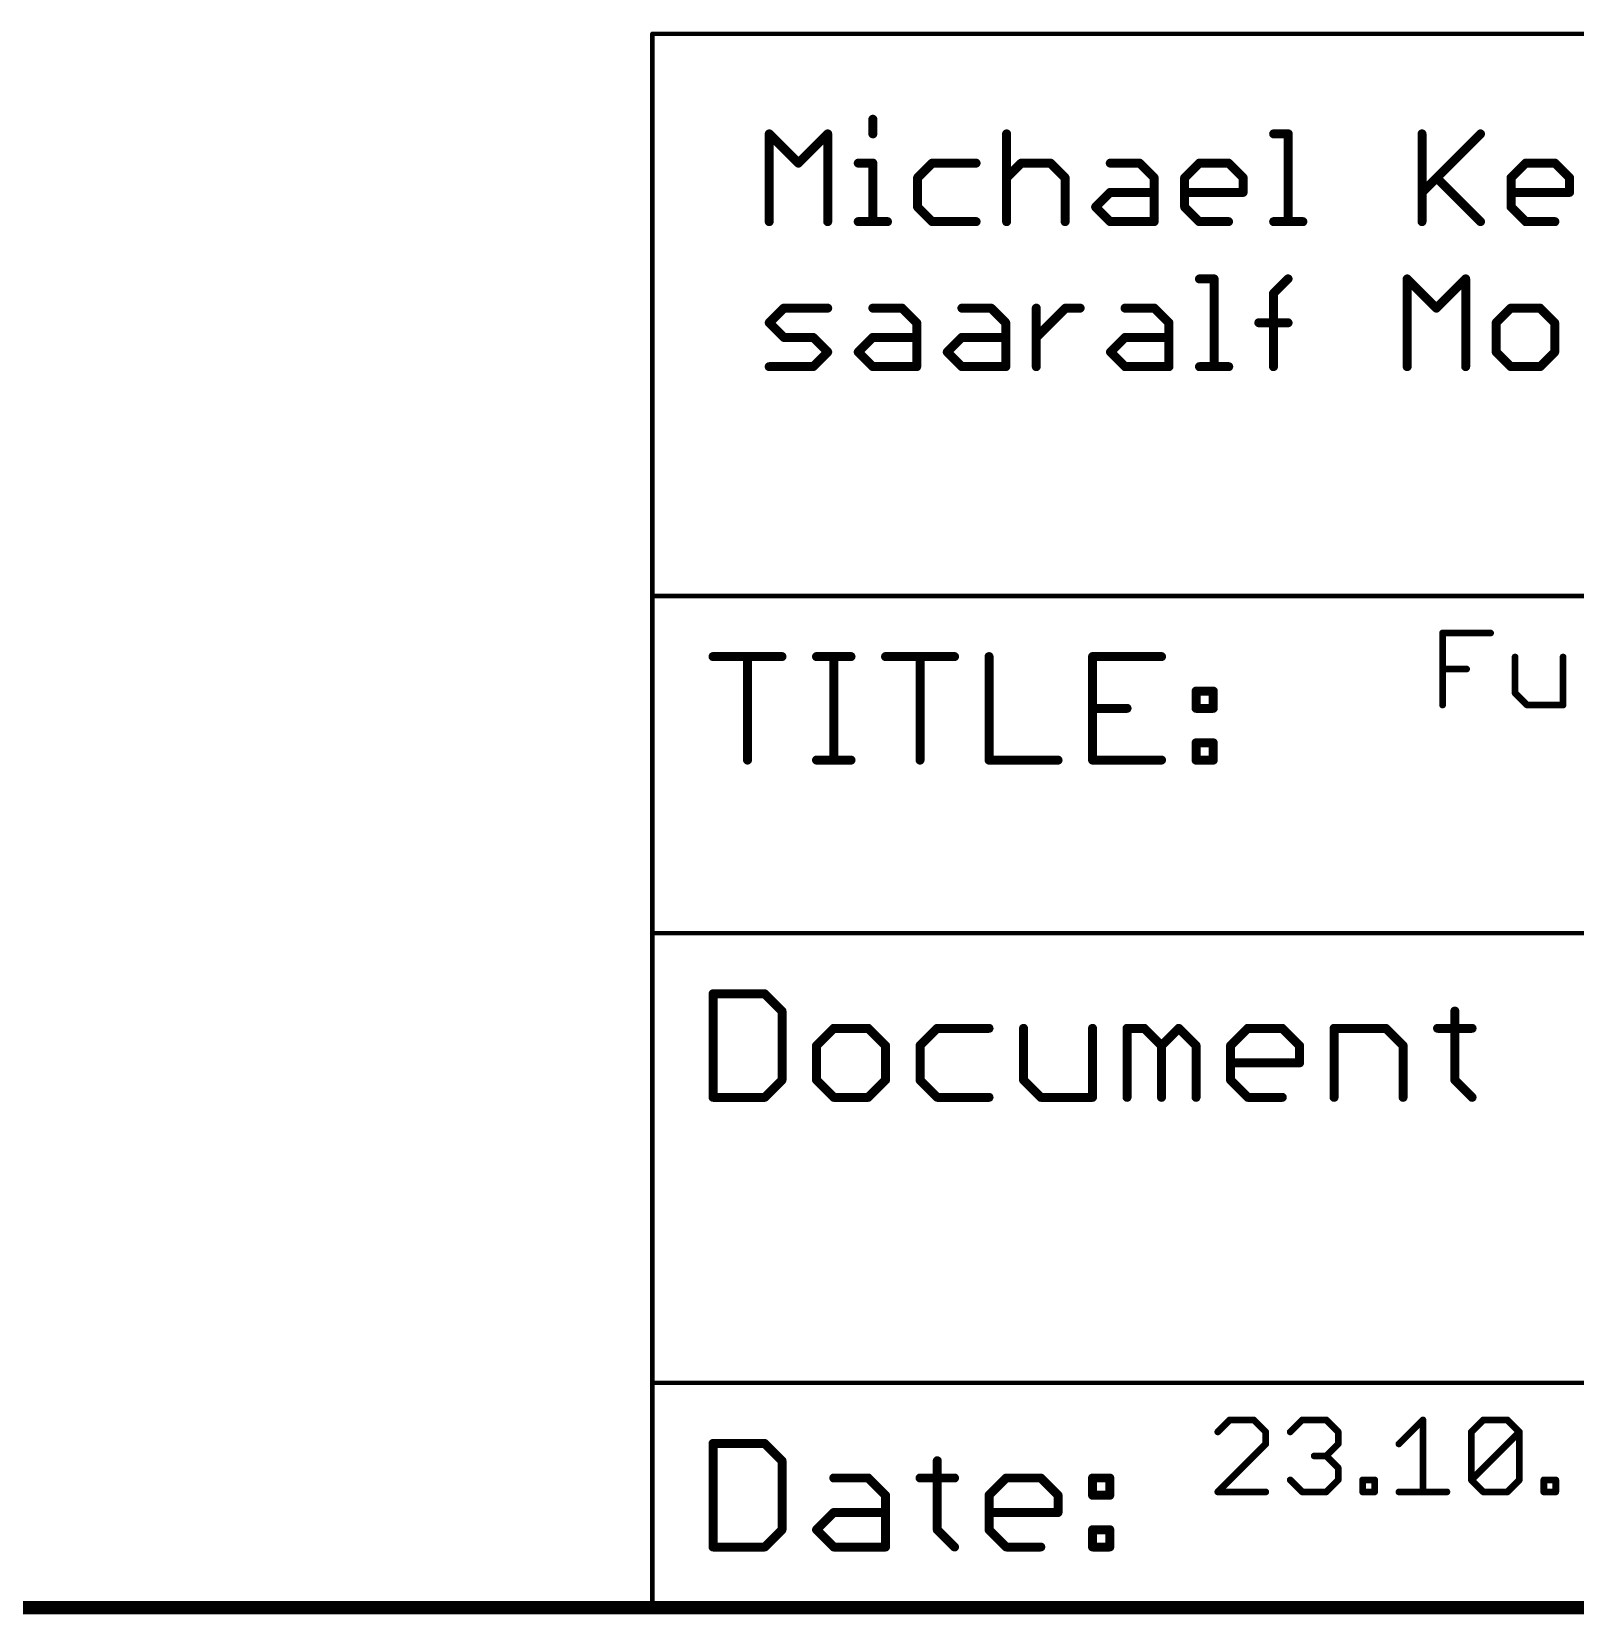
# Model space of a CAD drawing. Extents: x 0 to 264, y 0 to 182.
# Drawn here: x 148.54 to 183.42, y -0.15 to 35.61 of the extents above; entities that cross this region are included whole.
import ezdxf

# ---------------------------------------------------------------- set-up
doc = ezdxf.new("R2010")
doc.units = 0
doc.layers.add('101', color=1, linetype='CONTINUOUS')
doc.layers.add('94', color=12, linetype='CONTINUOUS')

msp = doc.modelspace()

# ---------------------------------------------------------------- linework, layer by layer
at = {"layer": '101', "const_width": 0.1524}
for points in [[(180.4162, 20.3962), (180.4162, 22.0232)], [(180.4162, 22.0232), (181.5009, 22.0232)], [(182.0534, 21.4809), (182.0534, 20.6674)], [(183.138, 20.3962), (183.138, 21.4809)], [(180.4162, 21.2097), (180.9585, 21.2097)], [(182.0534, 20.6674), (182.3245, 20.3962)], [(182.3245, 20.3962), (183.138, 20.3962)], [(175.6074, 4.2432), (175.3362, 3.972)], [(176.1497, 4.2432), (175.6074, 4.2432)], [(176.4209, 3.972), (176.1497, 4.2432)], [(176.9734, 3.972), (177.2445, 4.2432)], [(177.2445, 4.2432), (177.7869, 4.2432)], [(177.7869, 4.2432), (178.058, 3.972)], [(179.4291, 3.7009), (179.9714, 4.2432)], [(179.9714, 4.2432), (179.9714, 2.6162)], [(181.0662, 3.972), (181.3374, 4.2432)], [(181.3374, 4.2432), (181.8797, 4.2432)], [(181.8797, 4.2432), (182.1509, 3.972)], [(176.4209, 3.7009), (176.4209, 3.972)], [(178.058, 3.972), (178.058, 3.7009)], [(181.0662, 2.8874), (181.0662, 3.972)], [(181.0662, 2.8874), (182.1509, 3.972)], [(182.1509, 3.972), (182.1509, 2.8874)], [(175.3362, 2.6162), (176.4209, 3.7009)], [(178.058, 3.7009), (177.7869, 3.4297)], [(177.7869, 3.4297), (177.5157, 3.4297)], [(177.7869, 3.4297), (178.058, 3.1585)], [(178.058, 3.1585), (178.058, 2.8874)], [(177.2445, 2.6162), (176.9734, 2.8874)], [(178.058, 2.8874), (177.7869, 2.6162)], [(178.6105, 2.6162), (178.6105, 2.8874)], [(178.6105, 2.8874), (178.8817, 2.8874)], [(178.8817, 2.8874), (178.8817, 2.6162)], [(181.3374, 2.6162), (181.0662, 2.8874)], [(182.1509, 2.8874), (181.8797, 2.6162)], [(182.7034, 2.6162), (182.7034, 2.8874)], [(182.7034, 2.8874), (182.9746, 2.8874)], [(182.9746, 2.8874), (182.9746, 2.6162)], [(176.4209, 2.6162), (175.3362, 2.6162)], [(177.7869, 2.6162), (177.2445, 2.6162)], [(178.8817, 2.6162), (178.6105, 2.6162)], [(179.4291, 2.6162), (180.5138, 2.6162)], [(181.8797, 2.6162), (181.3374, 2.6162)], [(182.9746, 2.6162), (182.7034, 2.6162)]]:
    msp.add_lwpolyline(points, dxfattribs=at)
at = {"layer": '101', "const_width": 0.0762}
for points in [[(180.4543, 22.0232, 1), (180.3781, 22.0232)], [(180.4162, 22.0613, 1), (180.4162, 21.9851)], [(181.5009, 21.9851, 1), (181.5009, 22.0613)], [(182.0915, 21.4809, 1), (182.0153, 21.4809)], [(183.1761, 21.4809, 1), (183.0999, 21.4809)], [(180.4162, 21.2478, 1), (180.4162, 21.1716)], [(180.9585, 21.1716, 1), (180.9585, 21.2478)], [(182.0803, 20.6943, 1), (182.0264, 20.6404)], [(180.3781, 20.3962, 1), (180.4543, 20.3962)], [(182.0153, 20.6674, 1), (182.0915, 20.6674)], [(182.3245, 20.4343, 1), (182.3245, 20.3581)], [(182.2976, 20.3693, 1), (182.3515, 20.4231)], [(183.0999, 20.3962, 1), (183.1761, 20.3962)], [(183.138, 20.3581, 1), (183.138, 20.4343)], [(175.6074, 4.2813, 1), (175.6074, 4.2051)], [(175.6343, 4.2162, 1), (175.5804, 4.2701)], [(176.1766, 4.2701, 1), (176.1228, 4.2162)], [(176.1497, 4.2051, 1), (176.1497, 4.2813)], [(177.2445, 4.2813, 1), (177.2445, 4.2051)], [(177.2715, 4.2162, 1), (177.2176, 4.2701)], [(177.8138, 4.2701, 1), (177.7599, 4.2162)], [(177.7869, 4.2051, 1), (177.7869, 4.2813)], [(180.0095, 4.2432, 1), (179.9333, 4.2432)], [(179.9984, 4.2162, 1), (179.9445, 4.2701)], [(181.3374, 4.2813, 1), (181.3374, 4.2051)], [(181.3644, 4.2162, 1), (181.3105, 4.2701)], [(181.9067, 4.2701, 1), (181.8528, 4.2162)], [(181.8797, 4.2051, 1), (181.8797, 4.2813)], [(175.3093, 3.999, 1), (175.3631, 3.9451)], [(176.459, 3.972, 1), (176.3828, 3.972)], [(176.3939, 3.9451, 1), (176.4478, 3.999)], [(176.9464, 3.999, 1), (177.0003, 3.9451)], [(178.0961, 3.972, 1), (178.0199, 3.972)], [(178.0311, 3.9451, 1), (178.085, 3.999)], [(181.1043, 3.972, 1), (181.0281, 3.972)], [(181.0393, 3.999, 1), (181.0932, 3.9451)], [(182.189, 3.972, 1), (182.1128, 3.972)], [(182.1778, 3.9451, 1), (182.124, 3.999)], [(182.124, 3.9451, 1), (182.1778, 3.999)], [(176.3828, 3.7009, 1), (176.459, 3.7009)], [(176.4478, 3.6739, 1), (176.3939, 3.7278)], [(178.0199, 3.7009, 1), (178.0961, 3.7009)], [(178.085, 3.6739, 1), (178.0311, 3.7278)], [(179.4021, 3.7278, 1), (179.456, 3.6739)], [(177.5157, 3.4678, 1), (177.5157, 3.3916)], [(177.8138, 3.4566, 1), (177.7599, 3.4028)], [(177.7599, 3.4566, 1), (177.8138, 3.4028)], [(177.7869, 3.3916, 1), (177.7869, 3.4678)], [(178.0961, 3.1585, 1), (178.0199, 3.1585)], [(178.0311, 3.1316, 1), (178.085, 3.1855)], [(177.0003, 2.9143, 1), (176.9464, 2.8604)], [(178.0199, 2.8874, 1), (178.0961, 2.8874)], [(178.085, 2.8604, 1), (178.0311, 2.9143)], [(178.6486, 2.8874, 1), (178.5724, 2.8874)], [(178.6105, 2.9255, 1), (178.6105, 2.8493)], [(178.9198, 2.8874, 1), (178.8436, 2.8874)], [(178.8817, 2.8493, 1), (178.8817, 2.9255)], [(181.0932, 2.9143, 1), (181.0393, 2.8604)], [(181.0393, 2.9143, 1), (181.0932, 2.8604)], [(181.0281, 2.8874, 1), (181.1043, 2.8874)], [(182.1128, 2.8874, 1), (182.189, 2.8874)], [(182.1778, 2.8604, 1), (182.124, 2.9143)], [(182.7415, 2.8874, 1), (182.6653, 2.8874)], [(182.7034, 2.9255, 1), (182.7034, 2.8493)], [(183.0127, 2.8874, 1), (182.9365, 2.8874)], [(182.9746, 2.8493, 1), (182.9746, 2.9255)], [(175.3362, 2.6543, 1), (175.3362, 2.5781)], [(175.3093, 2.6431, 1), (175.3631, 2.5893)], [(176.4209, 2.5781, 1), (176.4209, 2.6543)], [(177.2445, 2.6543, 1), (177.2445, 2.5781)], [(177.2176, 2.5893, 1), (177.2715, 2.6431)], [(177.7599, 2.6431, 1), (177.8138, 2.5893)], [(177.7869, 2.5781, 1), (177.7869, 2.6543)], [(178.6105, 2.6543, 1), (178.6105, 2.5781)], [(178.5724, 2.6162, 1), (178.6486, 2.6162)], [(178.8436, 2.6162, 1), (178.9198, 2.6162)], [(178.8817, 2.5781, 1), (178.8817, 2.6543)], [(179.4291, 2.6543, 1), (179.4291, 2.5781)], [(179.9333, 2.6162, 1), (180.0095, 2.6162)], [(180.5138, 2.5781, 1), (180.5138, 2.6543)], [(181.3374, 2.6543, 1), (181.3374, 2.5781)], [(181.3105, 2.5893, 1), (181.3644, 2.6431)], [(181.8528, 2.6431, 1), (181.9067, 2.5893)], [(181.8797, 2.5781, 1), (181.8797, 2.6543)], [(182.7034, 2.6543, 1), (182.7034, 2.5781)], [(182.6653, 2.6162, 1), (182.7415, 2.6162)], [(182.9365, 2.6162, 1), (183.0127, 2.6162)], [(182.9746, 2.5781, 1), (182.9746, 2.6543)]]:
    msp.add_lwpolyline(points, format="xyb", dxfattribs=at)
at = {"layer": '94'}
for points, const_width in [([(264.16, 35.56), (162.56, 35.56)], 0.1016), ([(162.56, 22.86), (162.56, 35.56)], 0.1016), ([(167.5434, 33.6316), (167.5434, 33.3011)], 0.2032), ([(165.2016, 31.3182), (165.2016, 33.3011)], 0.2032), ([(165.2016, 33.3011), (165.8626, 32.6401)], 0.2032), ([(165.8626, 32.6401), (166.5235, 33.3011)], 0.2032), ([(166.5235, 33.3011), (166.5235, 31.3182)], 0.2032), ([(170.5652, 33.3011), (170.5652, 31.3182)], 0.2032), ([(176.5993, 33.3011), (176.9298, 33.3011)], 0.2032), ([(176.9298, 33.3011), (176.9298, 31.3182)], 0.2032), ([(179.9516, 33.3011), (179.9516, 31.3182)], 0.2032), ([(179.9516, 31.9792), (181.2735, 33.3011)], 0.2032), ([(167.213, 32.6401), (167.5434, 32.6401)], 0.2032), ([(167.5434, 32.6401), (167.5434, 31.3182)], 0.2032), ([(168.8844, 32.6401), (168.5539, 32.3096)], 0.2032), ([(169.8758, 32.6401), (168.8844, 32.6401)], 0.2032), ([(170.5652, 32.3096), (170.8957, 32.6401)], 0.2032), ([(170.8957, 32.6401), (171.5567, 32.6401)], 0.2032), ([(171.5567, 32.6401), (171.8872, 32.3096)], 0.2032), ([(172.9071, 32.6401), (173.5681, 32.6401)], 0.2032), ([(173.5681, 32.6401), (173.8985, 32.3096)], 0.2032), ([(174.588, 32.3096), (174.9185, 32.6401)], 0.2032), ([(174.9185, 32.6401), (175.5794, 32.6401)], 0.2032), ([(175.5794, 32.6401), (175.9099, 32.3096)], 0.2032), ([(181.963, 32.3096), (182.2935, 32.6401)], 0.2032), ([(182.2935, 32.6401), (182.9544, 32.6401)], 0.2032), ([(182.9544, 32.6401), (183.2849, 32.3096)], 0.2032), ([(168.5539, 32.3096), (168.5539, 31.6487)], 0.2032), ([(171.8872, 32.3096), (171.8872, 31.3182)], 0.2032), ([(173.8985, 32.3096), (173.8985, 31.3182)], 0.2032), ([(174.588, 31.6487), (174.588, 32.3096)], 0.2032), ([(175.9099, 32.3096), (175.9099, 31.9792)], 0.2032), ([(180.2821, 32.3096), (181.2735, 31.3182)], 0.2032), ([(181.963, 31.6487), (181.963, 32.3096)], 0.2032), ([(183.2849, 32.3096), (183.2849, 31.9792)], 0.2032), ([(172.5766, 31.6487), (172.9071, 31.9792)], 0.2032), ([(172.9071, 31.9792), (173.8985, 31.9792)], 0.2032), ([(175.9099, 31.9792), (174.588, 31.9792)], 0.2032), ([(183.2849, 31.9792), (181.963, 31.9792)], 0.2032), ([(168.5539, 31.6487), (168.8844, 31.3182)], 0.2032), ([(172.9071, 31.3182), (172.5766, 31.6487)], 0.2032), ([(174.9185, 31.3182), (174.588, 31.6487)], 0.2032), ([(182.2935, 31.3182), (181.963, 31.6487)], 0.2032), ([(167.213, 31.3182), (167.8739, 31.3182)], 0.2032), ([(168.8844, 31.3182), (169.8758, 31.3182)], 0.2032), ([(173.8985, 31.3182), (172.9071, 31.3182)], 0.2032), ([(175.5794, 31.3182), (174.9185, 31.3182)], 0.2032), ([(176.5993, 31.3182), (177.2603, 31.3182)], 0.2032), ([(182.9544, 31.3182), (182.2935, 31.3182)], 0.2032), ([(174.9232, 30.0245), (175.2537, 30.0245)], 0.2032), ([(175.2537, 30.0245), (175.2537, 28.0416)], 0.2032), ([(176.5946, 29.694), (176.9251, 30.0245)], 0.2032), ([(179.6164, 28.0416), (179.6164, 30.0245)], 0.2032), ([(179.6164, 30.0245), (180.2773, 29.3635)], 0.2032), ([(180.2773, 29.3635), (180.9383, 30.0245)], 0.2032), ([(180.9383, 30.0245), (180.9383, 28.0416)], 0.2032), ([(176.5946, 28.0416), (176.5946, 29.694)], 0.2032), ([(165.2016, 29.033), (165.5321, 29.3635)], 0.2032), ([(165.5321, 29.3635), (166.5235, 29.3635)], 0.2032), ([(167.5434, 29.3635), (168.2044, 29.3635)], 0.2032), ([(168.2044, 29.3635), (168.5349, 29.033)], 0.2032), ([(169.5548, 29.3635), (170.2158, 29.3635)], 0.2032), ([(170.2158, 29.3635), (170.5463, 29.033)], 0.2032), ([(171.2357, 28.0416), (171.2357, 29.3635)], 0.2032), ([(171.2357, 28.7026), (171.8967, 29.3635)], 0.2032), ([(171.8967, 29.3635), (172.2271, 29.3635)], 0.2032), ([(173.2423, 29.3635), (173.9033, 29.3635)], 0.2032), ([(173.9033, 29.3635), (174.2338, 29.033)], 0.2032), ([(181.9582, 29.3635), (181.6278, 29.033)], 0.2032), ([(182.6192, 29.3635), (181.9582, 29.3635)], 0.2032), ([(182.9497, 29.033), (182.6192, 29.3635)], 0.2032), ([(165.5321, 28.7026), (165.2016, 29.033)], 0.2032), ([(168.5349, 29.033), (168.5349, 28.0416)], 0.2032), ([(170.5463, 29.033), (170.5463, 28.0416)], 0.2032), ([(174.2338, 29.033), (174.2338, 28.0416)], 0.2032), ([(176.2641, 29.033), (176.9251, 29.033)], 0.2032), ([(181.6278, 29.033), (181.6278, 28.3721)], 0.2032), ([(182.9497, 28.3721), (182.9497, 29.033)], 0.2032), ([(166.193, 28.7026), (165.5321, 28.7026)], 0.2032), ([(166.5235, 28.3721), (166.193, 28.7026)], 0.2032), ([(167.213, 28.3721), (167.5434, 28.7026)], 0.2032), ([(167.5434, 28.7026), (168.5349, 28.7026)], 0.2032), ([(169.2243, 28.3721), (169.5548, 28.7026)], 0.2032), ([(169.5548, 28.7026), (170.5463, 28.7026)], 0.2032), ([(172.9118, 28.3721), (173.2423, 28.7026)], 0.2032), ([(173.2423, 28.7026), (174.2338, 28.7026)], 0.2032), ([(166.193, 28.0416), (166.5235, 28.3721)], 0.2032), ([(167.5434, 28.0416), (167.213, 28.3721)], 0.2032), ([(169.5548, 28.0416), (169.2243, 28.3721)], 0.2032), ([(173.2423, 28.0416), (172.9118, 28.3721)], 0.2032), ([(181.6278, 28.3721), (181.9582, 28.0416)], 0.2032), ([(182.6192, 28.0416), (182.9497, 28.3721)], 0.2032), ([(165.2016, 28.0416), (166.193, 28.0416)], 0.2032), ([(168.5349, 28.0416), (167.5434, 28.0416)], 0.2032), ([(170.5463, 28.0416), (169.5548, 28.0416)], 0.2032), ([(174.2338, 28.0416), (173.2423, 28.0416)], 0.2032), ([(174.9232, 28.0416), (175.5842, 28.0416)], 0.2032), ([(181.9582, 28.0416), (182.6192, 28.0416)], 0.2032), ([(162.56, 15.24), (162.56, 22.86)], 0.1016), ([(162.56, 22.86), (264.16, 22.86)], 0.1016), ([(163.9316, 21.4904), (165.4908, 21.4904)], 0.2032), ([(164.7112, 19.1516), (164.7112, 21.4904)], 0.2032), ([(166.2704, 21.4904), (167.05, 21.4904)], 0.2032), ([(166.6602, 19.1516), (166.6602, 21.4904)], 0.2032), ([(167.8296, 21.4904), (169.3888, 21.4904)], 0.2032), ([(168.6092, 19.1516), (168.6092, 21.4904)], 0.2032), ([(170.1684, 21.4904), (170.1684, 19.1516)], 0.2032), ([(174.0664, 21.4904), (172.5072, 21.4904)], 0.2032), ([(172.5072, 21.4904), (172.5072, 19.1516)], 0.2032), ([(174.846, 20.7108), (175.2358, 20.7108)], 0.2032), ([(174.846, 20.321), (174.846, 20.7108)], 0.2032), ([(175.2358, 20.7108), (175.2358, 20.321)], 0.2032), ([(172.5072, 20.321), (173.2868, 20.321)], 0.2032), ([(175.2358, 20.321), (174.846, 20.321)], 0.2032), ([(174.846, 19.5414), (175.2358, 19.5414)], 0.2032), ([(174.846, 19.1516), (174.846, 19.5414)], 0.2032), ([(175.2358, 19.5414), (175.2358, 19.1516)], 0.2032), ([(166.2704, 19.1516), (167.05, 19.1516)], 0.2032), ([(170.1684, 19.1516), (171.7276, 19.1516)], 0.2032), ([(172.5072, 19.1516), (174.0664, 19.1516)], 0.2032), ([(175.2358, 19.1516), (174.846, 19.1516)], 0.2032), ([(162.56, 5.08), (162.56, 15.24)], 0.1016), ([(250.19, 15.24), (162.56, 15.24)], 0.1016), ([(163.9316, 13.8704), (163.9316, 11.5316)], 0.2032), ([(165.101, 13.8704), (163.9316, 13.8704)], 0.2032), ([(165.4908, 13.4806), (165.101, 13.8704)], 0.2032), ([(165.4908, 11.9214), (165.4908, 13.4806)], 0.2032), ([(180.693, 13.4806), (180.693, 11.9214)], 0.2032), ([(166.6602, 13.0908), (166.2704, 12.701)], 0.2032), ([(167.4398, 13.0908), (166.6602, 13.0908)], 0.2032), ([(167.8296, 12.701), (167.4398, 13.0908)], 0.2032), ([(168.999, 13.0908), (168.6092, 12.701)], 0.2032), ([(170.1684, 13.0908), (168.999, 13.0908)], 0.2032), ([(170.948, 13.0908), (170.948, 11.9214)], 0.2032), ([(172.5072, 11.5316), (172.5072, 13.0908)], 0.2032), ([(173.2868, 11.5316), (173.2868, 13.0908)], 0.2032), ([(173.2868, 13.0908), (173.6766, 13.0908)], 0.2032), ([(173.6766, 13.0908), (174.0664, 12.701)], 0.2032), ([(174.0664, 12.701), (174.4562, 13.0908)], 0.2032), ([(174.4562, 13.0908), (174.846, 12.701)], 0.2032), ([(175.6256, 12.701), (176.0154, 13.0908)], 0.2032), ([(176.0154, 13.0908), (176.795, 13.0908)], 0.2032), ([(176.795, 13.0908), (177.1848, 12.701)], 0.2032), ([(177.9644, 11.5316), (177.9644, 13.0908)], 0.2032), ([(177.9644, 13.0908), (179.1338, 13.0908)], 0.2032), ([(179.1338, 13.0908), (179.5236, 12.701)], 0.2032), ([(180.3032, 13.0908), (181.0828, 13.0908)], 0.2032), ([(166.2704, 12.701), (166.2704, 11.9214)], 0.2032), ([(167.8296, 11.9214), (167.8296, 12.701)], 0.2032), ([(168.6092, 12.701), (168.6092, 11.9214)], 0.2032), ([(174.0664, 12.701), (174.0664, 11.5316)], 0.2032), ([(174.846, 12.701), (174.846, 11.5316)], 0.2032), ([(175.6256, 11.9214), (175.6256, 12.701)], 0.2032), ([(177.1848, 12.701), (177.1848, 12.3112)], 0.2032), ([(179.5236, 12.701), (179.5236, 11.5316)], 0.2032), ([(177.1848, 12.3112), (175.6256, 12.3112)], 0.2032), ([(165.101, 11.5316), (165.4908, 11.9214)], 0.2032), ([(166.2704, 11.9214), (166.6602, 11.5316)], 0.2032), ([(167.4398, 11.5316), (167.8296, 11.9214)], 0.2032), ([(168.6092, 11.9214), (168.999, 11.5316)], 0.2032), ([(170.948, 11.9214), (171.3378, 11.5316)], 0.2032), ([(176.0154, 11.5316), (175.6256, 11.9214)], 0.2032), ([(180.693, 11.9214), (181.0828, 11.5316)], 0.2032), ([(163.9316, 11.5316), (165.101, 11.5316)], 0.2032), ([(166.6602, 11.5316), (167.4398, 11.5316)], 0.2032), ([(168.999, 11.5316), (170.1684, 11.5316)], 0.2032), ([(171.3378, 11.5316), (172.5072, 11.5316)], 0.2032), ([(176.795, 11.5316), (176.0154, 11.5316)], 0.2032), ([(162.56, 0), (162.56, 5.08)], 0.1016), ([(162.56, 5.08), (233.68, 5.08)], 0.1016), ([(163.9316, 3.7104), (163.9316, 1.3716)], 0.2032), ([(165.101, 3.7104), (163.9316, 3.7104)], 0.2032), ([(165.4908, 3.3206), (165.101, 3.7104)], 0.2032), ([(165.4908, 1.7614), (165.4908, 3.3206)], 0.2032), ([(168.999, 3.3206), (168.999, 1.7614)], 0.2032), ([(166.6602, 2.9308), (167.4398, 2.9308)], 0.2032), ([(167.4398, 2.9308), (167.8296, 2.541)], 0.2032), ([(168.6092, 2.9308), (169.3888, 2.9308)], 0.2032), ([(170.1684, 2.541), (170.5582, 2.9308)], 0.2032), ([(170.5582, 2.9308), (171.3378, 2.9308)], 0.2032), ([(171.3378, 2.9308), (171.7276, 2.541)], 0.2032), ([(172.5072, 2.9308), (172.897, 2.9308)], 0.2032), ([(172.5072, 2.541), (172.5072, 2.9308)], 0.2032), ([(172.897, 2.9308), (172.897, 2.541)], 0.2032), ([(167.8296, 2.541), (167.8296, 1.3716)], 0.2032), ([(170.1684, 1.7614), (170.1684, 2.541)], 0.2032), ([(171.7276, 2.541), (171.7276, 2.1512)], 0.2032), ([(172.897, 2.541), (172.5072, 2.541)], 0.2032), ([(166.2704, 1.7614), (166.6602, 2.1512)], 0.2032), ([(166.6602, 2.1512), (167.8296, 2.1512)], 0.2032), ([(171.7276, 2.1512), (170.1684, 2.1512)], 0.2032), ([(165.101, 1.3716), (165.4908, 1.7614)], 0.2032), ([(166.6602, 1.3716), (166.2704, 1.7614)], 0.2032), ([(168.999, 1.7614), (169.3888, 1.3716)], 0.2032), ([(170.5582, 1.3716), (170.1684, 1.7614)], 0.2032), ([(172.5072, 1.7614), (172.897, 1.7614)], 0.2032), ([(172.5072, 1.3716), (172.5072, 1.7614)], 0.2032), ([(172.897, 1.7614), (172.897, 1.3716)], 0.2032), ([(163.9316, 1.3716), (165.101, 1.3716)], 0.2032), ([(167.8296, 1.3716), (166.6602, 1.3716)], 0.2032), ([(171.3378, 1.3716), (170.5582, 1.3716)], 0.2032), ([(172.897, 1.3716), (172.5072, 1.3716)], 0.2032), ([(0, 0), (264.16, 0)], 0.3), ([(162.56, 0), (233.68, 0)], 0.1016)]:
    msp.add_lwpolyline(points, dxfattribs=dict(at, const_width=const_width))
for points, const_width in [([(162.56, 35.5854, 1), (162.56, 35.5346)], 0.0508), ([(162.5854, 35.56, 1), (162.5346, 35.56)], 0.0508), ([(167.5942, 33.6316, 1), (167.4926, 33.6316)], 0.1016), ([(165.2524, 33.3011, 1), (165.1508, 33.3011)], 0.1016), ([(165.2375, 33.337, 1), (165.1657, 33.2652)], 0.1016), ([(166.5743, 33.3011, 1), (166.4727, 33.3011)], 0.1016), ([(166.5594, 33.2652, 1), (166.4876, 33.337)], 0.1016), ([(167.4926, 33.3011, 1), (167.5942, 33.3011)], 0.1016), ([(170.616, 33.3011, 1), (170.5144, 33.3011)], 0.1016), ([(176.5993, 33.3519, 1), (176.5993, 33.2503)], 0.1016), ([(176.9806, 33.3011, 1), (176.879, 33.3011)], 0.1016), ([(176.9298, 33.2503, 1), (176.9298, 33.3519)], 0.1016), ([(180.0024, 33.3011, 1), (179.9008, 33.3011)], 0.1016), ([(181.3095, 33.2652, 1), (181.2376, 33.337)], 0.1016), ([(165.8266, 32.676, 1), (165.8985, 32.6042)], 0.1016), ([(165.8266, 32.6042, 1), (165.8985, 32.676)], 0.1016), ([(167.213, 32.6909, 1), (167.213, 32.5893)], 0.1016), ([(167.5942, 32.6401, 1), (167.4926, 32.6401)], 0.1016), ([(167.5434, 32.5893, 1), (167.5434, 32.6909)], 0.1016), ([(168.8844, 32.6909, 1), (168.8844, 32.5893)], 0.1016), ([(168.9203, 32.6042, 1), (168.8484, 32.676)], 0.1016), ([(169.8758, 32.5893, 1), (169.8758, 32.6909)], 0.1016), ([(170.8957, 32.6909, 1), (170.8957, 32.5893)], 0.1016), ([(170.9316, 32.6042, 1), (170.8598, 32.676)], 0.1016), ([(171.5926, 32.676, 1), (171.5208, 32.6042)], 0.1016), ([(171.5567, 32.5893, 1), (171.5567, 32.6909)], 0.1016), ([(172.9071, 32.6909, 1), (172.9071, 32.5893)], 0.1016), ([(173.604, 32.676, 1), (173.5321, 32.6042)], 0.1016), ([(173.5681, 32.5893, 1), (173.5681, 32.6909)], 0.1016), ([(174.9185, 32.6909, 1), (174.9185, 32.5893)], 0.1016), ([(174.9544, 32.6042, 1), (174.8825, 32.676)], 0.1016), ([(175.6153, 32.676, 1), (175.5435, 32.6042)], 0.1016), ([(175.5794, 32.5893, 1), (175.5794, 32.6909)], 0.1016), ([(182.2935, 32.6909, 1), (182.2935, 32.5893)], 0.1016), ([(182.3294, 32.6042, 1), (182.2575, 32.676)], 0.1016), ([(182.9903, 32.676, 1), (182.9185, 32.6042)], 0.1016), ([(182.9544, 32.5893, 1), (182.9544, 32.6909)], 0.1016), ([(168.6047, 32.3096, 1), (168.5031, 32.3096)], 0.1016), ([(168.518, 32.3456, 1), (168.5898, 32.2737)], 0.1016), ([(170.5293, 32.3456, 1), (170.6012, 32.2737)], 0.1016), ([(171.938, 32.3096, 1), (171.8364, 32.3096)], 0.1016), ([(171.8512, 32.2737, 1), (171.9231, 32.3456)], 0.1016), ([(173.9493, 32.3096, 1), (173.8477, 32.3096)], 0.1016), ([(173.8626, 32.2737, 1), (173.9345, 32.3456)], 0.1016), ([(174.6388, 32.3096, 1), (174.5372, 32.3096)], 0.1016), ([(174.5521, 32.3456, 1), (174.6239, 32.2737)], 0.1016), ([(175.9607, 32.3096, 1), (175.8591, 32.3096)], 0.1016), ([(175.874, 32.2737, 1), (175.9458, 32.3456)], 0.1016), ([(180.318, 32.3456, 1), (180.2462, 32.2737)], 0.1016), ([(182.0138, 32.3096, 1), (181.9122, 32.3096)], 0.1016), ([(181.9271, 32.3456, 1), (181.9989, 32.2737)], 0.1016), ([(183.3357, 32.3096, 1), (183.2341, 32.3096)], 0.1016), ([(183.249, 32.2737, 1), (183.3208, 32.3456)], 0.1016), ([(172.9071, 32.03, 1), (172.9071, 31.9284)], 0.1016), ([(172.943, 31.9432, 1), (172.8712, 32.0151)], 0.1016), ([(173.8985, 31.9284, 1), (173.8985, 32.03)], 0.1016), ([(174.588, 32.03, 1), (174.588, 31.9284)], 0.1016), ([(175.8591, 31.9792, 1), (175.9607, 31.9792)], 0.1016), ([(175.9099, 31.9284, 1), (175.9099, 32.03)], 0.1016), ([(179.9157, 32.0151, 1), (179.9875, 31.9432)], 0.1016), ([(181.963, 32.03, 1), (181.963, 31.9284)], 0.1016), ([(183.2341, 31.9792, 1), (183.3357, 31.9792)], 0.1016), ([(183.2849, 31.9284, 1), (183.2849, 32.03)], 0.1016), ([(168.5898, 31.6846, 1), (168.518, 31.6128)], 0.1016), ([(168.5031, 31.6487, 1), (168.6047, 31.6487)], 0.1016), ([(172.6125, 31.6846, 1), (172.5407, 31.6128)], 0.1016), ([(172.5407, 31.6846, 1), (172.6125, 31.6128)], 0.1016), ([(174.6239, 31.6846, 1), (174.5521, 31.6128)], 0.1016), ([(174.5372, 31.6487, 1), (174.6388, 31.6487)], 0.1016), ([(181.9989, 31.6846, 1), (181.9271, 31.6128)], 0.1016), ([(181.9122, 31.6487, 1), (182.0138, 31.6487)], 0.1016), ([(165.1508, 31.3182, 1), (165.2524, 31.3182)], 0.1016), ([(166.4727, 31.3182, 1), (166.5743, 31.3182)], 0.1016), ([(167.213, 31.369, 1), (167.213, 31.2674)], 0.1016), ([(167.4926, 31.3182, 1), (167.5942, 31.3182)], 0.1016), ([(167.8739, 31.2674, 1), (167.8739, 31.369)], 0.1016), ([(168.8844, 31.369, 1), (168.8844, 31.2674)], 0.1016), ([(168.8484, 31.2823, 1), (168.9203, 31.3541)], 0.1016), ([(169.8758, 31.2674, 1), (169.8758, 31.369)], 0.1016), ([(170.5144, 31.3182, 1), (170.616, 31.3182)], 0.1016), ([(171.8364, 31.3182, 1), (171.938, 31.3182)], 0.1016), ([(172.9071, 31.369, 1), (172.9071, 31.2674)], 0.1016), ([(172.8712, 31.2823, 1), (172.943, 31.3541)], 0.1016), ([(173.8477, 31.3182, 1), (173.9493, 31.3182)], 0.1016), ([(173.8985, 31.2674, 1), (173.8985, 31.369)], 0.1016), ([(174.9185, 31.369, 1), (174.9185, 31.2674)], 0.1016), ([(174.8825, 31.2823, 1), (174.9544, 31.3541)], 0.1016), ([(175.5794, 31.2674, 1), (175.5794, 31.369)], 0.1016), ([(176.5993, 31.369, 1), (176.5993, 31.2674)], 0.1016), ([(176.879, 31.3182, 1), (176.9806, 31.3182)], 0.1016), ([(177.2603, 31.2674, 1), (177.2603, 31.369)], 0.1016), ([(179.9008, 31.3182, 1), (180.0024, 31.3182)], 0.1016), ([(181.2376, 31.2823, 1), (181.3095, 31.3541)], 0.1016), ([(182.2935, 31.369, 1), (182.2935, 31.2674)], 0.1016), ([(182.2575, 31.2823, 1), (182.3294, 31.3541)], 0.1016), ([(182.9544, 31.2674, 1), (182.9544, 31.369)], 0.1016), ([(174.9232, 30.0753, 1), (174.9232, 29.9737)], 0.1016), ([(175.3045, 30.0245, 1), (175.2029, 30.0245)], 0.1016), ([(175.2537, 29.9737, 1), (175.2537, 30.0753)], 0.1016), ([(176.961, 29.9886, 1), (176.8892, 30.0604)], 0.1016), ([(179.6672, 30.0245, 1), (179.5656, 30.0245)], 0.1016), ([(179.6523, 30.0604, 1), (179.5805, 29.9886)], 0.1016), ([(180.9891, 30.0245, 1), (180.8875, 30.0245)], 0.1016), ([(180.9742, 29.9886, 1), (180.9024, 30.0604)], 0.1016), ([(176.6454, 29.694, 1), (176.5438, 29.694)], 0.1016), ([(176.5587, 29.7299, 1), (176.6305, 29.6581)], 0.1016), ([(165.5321, 29.4143, 1), (165.5321, 29.3127)], 0.1016), ([(165.568, 29.3276, 1), (165.4962, 29.3994)], 0.1016), ([(166.5235, 29.3127, 1), (166.5235, 29.4143)], 0.1016), ([(167.5434, 29.4143, 1), (167.5434, 29.3127)], 0.1016), ([(168.2403, 29.3994, 1), (168.1685, 29.3276)], 0.1016), ([(168.2044, 29.3127, 1), (168.2044, 29.4143)], 0.1016), ([(169.5548, 29.4143, 1), (169.5548, 29.3127)], 0.1016), ([(170.2517, 29.3994, 1), (170.1799, 29.3276)], 0.1016), ([(170.2158, 29.3127, 1), (170.2158, 29.4143)], 0.1016), ([(171.2865, 29.3635, 1), (171.1849, 29.3635)], 0.1016), ([(171.8967, 29.4143, 1), (171.8967, 29.3127)], 0.1016), ([(171.9326, 29.3276, 1), (171.8607, 29.3994)], 0.1016), ([(172.2271, 29.3127, 1), (172.2271, 29.4143)], 0.1016), ([(173.2423, 29.4143, 1), (173.2423, 29.3127)], 0.1016), ([(173.9392, 29.3994, 1), (173.8674, 29.3276)], 0.1016), ([(173.9033, 29.3127, 1), (173.9033, 29.4143)], 0.1016), ([(180.2414, 29.3994, 1), (180.3133, 29.3276)], 0.1016), ([(180.2414, 29.3276, 1), (180.3133, 29.3994)], 0.1016), ([(181.9582, 29.4143, 1), (181.9582, 29.3127)], 0.1016), ([(181.9942, 29.3276, 1), (181.9223, 29.3994)], 0.1016), ([(182.6551, 29.3994, 1), (182.5833, 29.3276)], 0.1016), ([(182.6192, 29.3127, 1), (182.6192, 29.4143)], 0.1016), ([(165.2375, 29.069, 1), (165.1657, 28.9971)], 0.1016), ([(165.1657, 29.069, 1), (165.2375, 28.9971)], 0.1016), ([(168.5857, 29.033, 1), (168.4841, 29.033)], 0.1016), ([(168.499, 28.9971, 1), (168.5708, 29.069)], 0.1016), ([(170.5971, 29.033, 1), (170.4955, 29.033)], 0.1016), ([(170.5103, 28.9971, 1), (170.5822, 29.069)], 0.1016), ([(174.2846, 29.033, 1), (174.183, 29.033)], 0.1016), ([(174.1978, 28.9971, 1), (174.2697, 29.069)], 0.1016), ([(176.2641, 29.0838, 1), (176.2641, 28.9822)], 0.1016), ([(176.9251, 28.9822, 1), (176.9251, 29.0838)], 0.1016), ([(181.5918, 29.069, 1), (181.6637, 28.9971)], 0.1016), ([(181.6786, 29.033, 1), (181.577, 29.033)], 0.1016), ([(183.0005, 29.033, 1), (182.8989, 29.033)], 0.1016), ([(182.9138, 28.9971, 1), (182.9856, 29.069)], 0.1016), ([(165.5321, 28.7534, 1), (165.5321, 28.6518)], 0.1016), ([(165.4962, 28.6666, 1), (165.568, 28.7385)], 0.1016), ([(166.229, 28.7385, 1), (166.1571, 28.6666)], 0.1016), ([(166.193, 28.6518, 1), (166.193, 28.7534)], 0.1016), ([(167.5434, 28.7534, 1), (167.5434, 28.6518)], 0.1016), ([(167.5794, 28.6666, 1), (167.5075, 28.7385)], 0.1016), ([(168.5349, 28.6518, 1), (168.5349, 28.7534)], 0.1016), ([(169.5548, 28.7534, 1), (169.5548, 28.6518)], 0.1016), ([(169.5907, 28.6666, 1), (169.5189, 28.7385)], 0.1016), ([(170.5463, 28.6518, 1), (170.5463, 28.7534)], 0.1016), ([(171.1998, 28.7385, 1), (171.2716, 28.6666)], 0.1016), ([(173.2423, 28.7534, 1), (173.2423, 28.6518)], 0.1016), ([(173.2782, 28.6666, 1), (173.2064, 28.7385)], 0.1016), ([(174.2338, 28.6518, 1), (174.2338, 28.7534)], 0.1016), ([(166.5594, 28.3362, 1), (166.4876, 28.408)], 0.1016), ([(166.4876, 28.3362, 1), (166.5594, 28.408)], 0.1016), ([(167.2489, 28.408, 1), (167.177, 28.3362)], 0.1016), ([(167.177, 28.408, 1), (167.2489, 28.3362)], 0.1016), ([(169.2603, 28.408, 1), (169.1884, 28.3362)], 0.1016), ([(169.1884, 28.408, 1), (169.2603, 28.3362)], 0.1016), ([(172.9478, 28.408, 1), (172.8759, 28.3362)], 0.1016), ([(172.8759, 28.408, 1), (172.9478, 28.3362)], 0.1016), ([(181.6637, 28.408, 1), (181.5918, 28.3362)], 0.1016), ([(181.577, 28.3721, 1), (181.6786, 28.3721)], 0.1016), ([(182.8989, 28.3721, 1), (183.0005, 28.3721)], 0.1016), ([(182.9856, 28.3362, 1), (182.9138, 28.408)], 0.1016), ([(165.2016, 28.0924, 1), (165.2016, 27.9908)], 0.1016), ([(166.1571, 28.0775, 1), (166.229, 28.0057)], 0.1016), ([(166.193, 27.9908, 1), (166.193, 28.0924)], 0.1016), ([(167.5434, 28.0924, 1), (167.5434, 27.9908)], 0.1016), ([(167.5075, 28.0057, 1), (167.5794, 28.0775)], 0.1016), ([(168.4841, 28.0416, 1), (168.5857, 28.0416)], 0.1016), ([(168.5349, 27.9908, 1), (168.5349, 28.0924)], 0.1016), ([(169.5548, 28.0924, 1), (169.5548, 27.9908)], 0.1016), ([(169.5189, 28.0057, 1), (169.5907, 28.0775)], 0.1016), ([(170.4955, 28.0416, 1), (170.5971, 28.0416)], 0.1016), ([(170.5463, 27.9908, 1), (170.5463, 28.0924)], 0.1016), ([(171.1849, 28.0416, 1), (171.2865, 28.0416)], 0.1016), ([(173.2423, 28.0924, 1), (173.2423, 27.9908)], 0.1016), ([(173.2064, 28.0057, 1), (173.2782, 28.0775)], 0.1016), ([(174.183, 28.0416, 1), (174.2846, 28.0416)], 0.1016), ([(174.2338, 27.9908, 1), (174.2338, 28.0924)], 0.1016), ([(174.9232, 28.0924, 1), (174.9232, 27.9908)], 0.1016), ([(175.2029, 28.0416, 1), (175.3045, 28.0416)], 0.1016), ([(175.5842, 27.9908, 1), (175.5842, 28.0924)], 0.1016), ([(176.5438, 28.0416, 1), (176.6454, 28.0416)], 0.1016), ([(179.5656, 28.0416, 1), (179.6672, 28.0416)], 0.1016), ([(180.8875, 28.0416, 1), (180.9891, 28.0416)], 0.1016), ([(181.9582, 28.0924, 1), (181.9582, 27.9908)], 0.1016), ([(181.9223, 28.0057, 1), (181.9942, 28.0775)], 0.1016), ([(182.5833, 28.0775, 1), (182.6551, 28.0057)], 0.1016), ([(182.6192, 27.9908, 1), (182.6192, 28.0924)], 0.1016), ([(162.5854, 22.86, 1), (162.5346, 22.86)], 0.0508), ([(162.56, 22.8854, 1), (162.56, 22.8346)], 0.0508), ([(162.5346, 22.86, 1), (162.5854, 22.86)], 0.0508), ([(163.9316, 21.5412, 1), (163.9316, 21.4396)], 0.1016), ([(164.762, 21.4904, 1), (164.6604, 21.4904)], 0.1016), ([(165.4908, 21.4396, 1), (165.4908, 21.5412)], 0.1016), ([(166.2704, 21.5412, 1), (166.2704, 21.4396)], 0.1016), ([(166.711, 21.4904, 1), (166.6094, 21.4904)], 0.1016), ([(167.05, 21.4396, 1), (167.05, 21.5412)], 0.1016), ([(167.8296, 21.5412, 1), (167.8296, 21.4396)], 0.1016), ([(168.66, 21.4904, 1), (168.5584, 21.4904)], 0.1016), ([(169.3888, 21.4396, 1), (169.3888, 21.5412)], 0.1016), ([(170.2192, 21.4904, 1), (170.1176, 21.4904)], 0.1016), ([(172.5072, 21.5412, 1), (172.5072, 21.4396)], 0.1016), ([(172.558, 21.4904, 1), (172.4564, 21.4904)], 0.1016), ([(174.0664, 21.4396, 1), (174.0664, 21.5412)], 0.1016), ([(174.846, 20.7616, 1), (174.846, 20.66)], 0.1016), ([(174.8968, 20.7108, 1), (174.7952, 20.7108)], 0.1016), ([(175.2866, 20.7108, 1), (175.185, 20.7108)], 0.1016), ([(175.2358, 20.66, 1), (175.2358, 20.7616)], 0.1016), ([(172.5072, 20.3718, 1), (172.5072, 20.2702)], 0.1016), ([(173.2868, 20.2702, 1), (173.2868, 20.3718)], 0.1016), ([(174.846, 20.3718, 1), (174.846, 20.2702)], 0.1016), ([(175.2358, 20.2702, 1), (175.2358, 20.3718)], 0.1016), ([(174.7952, 20.321, 1), (174.8968, 20.321)], 0.1016), ([(175.185, 20.321, 1), (175.2866, 20.321)], 0.1016), ([(174.846, 19.5922, 1), (174.846, 19.4906)], 0.1016), ([(174.8968, 19.5414, 1), (174.7952, 19.5414)], 0.1016), ([(175.2866, 19.5414, 1), (175.185, 19.5414)], 0.1016), ([(175.2358, 19.4906, 1), (175.2358, 19.5922)], 0.1016), ([(164.6604, 19.1516, 1), (164.762, 19.1516)], 0.1016), ([(166.2704, 19.2024, 1), (166.2704, 19.1008)], 0.1016), ([(166.6094, 19.1516, 1), (166.711, 19.1516)], 0.1016), ([(167.05, 19.1008, 1), (167.05, 19.2024)], 0.1016), ([(168.5584, 19.1516, 1), (168.66, 19.1516)], 0.1016), ([(170.1684, 19.2024, 1), (170.1684, 19.1008)], 0.1016), ([(170.1176, 19.1516, 1), (170.2192, 19.1516)], 0.1016), ([(171.7276, 19.1008, 1), (171.7276, 19.2024)], 0.1016), ([(172.5072, 19.2024, 1), (172.5072, 19.1008)], 0.1016), ([(172.4564, 19.1516, 1), (172.558, 19.1516)], 0.1016), ([(174.0664, 19.1008, 1), (174.0664, 19.2024)], 0.1016), ([(174.846, 19.2024, 1), (174.846, 19.1008)], 0.1016), ([(174.7952, 19.1516, 1), (174.8968, 19.1516)], 0.1016), ([(175.185, 19.1516, 1), (175.2866, 19.1516)], 0.1016), ([(175.2358, 19.1008, 1), (175.2358, 19.2024)], 0.1016), ([(162.5854, 15.24, 1), (162.5346, 15.24)], 0.0508), ([(162.56, 15.2654, 1), (162.56, 15.2146)], 0.0508), ([(162.5346, 15.24, 1), (162.5854, 15.24)], 0.0508), ([(163.9824, 13.8704, 1), (163.8808, 13.8704)], 0.1016), ([(163.9316, 13.9212, 1), (163.9316, 13.8196)], 0.1016), ([(165.1369, 13.9063, 1), (165.0651, 13.8345)], 0.1016), ([(165.101, 13.8196, 1), (165.101, 13.9212)], 0.1016), ([(165.5416, 13.4806, 1), (165.44, 13.4806)], 0.1016), ([(165.4549, 13.4447, 1), (165.5267, 13.5165)], 0.1016), ([(180.7438, 13.4806, 1), (180.6422, 13.4806)], 0.1016), ([(166.6602, 13.1416, 1), (166.6602, 13.04)], 0.1016), ([(166.6961, 13.0549, 1), (166.6243, 13.1267)], 0.1016), ([(167.4757, 13.1267, 1), (167.4039, 13.0549)], 0.1016), ([(167.4398, 13.04, 1), (167.4398, 13.1416)], 0.1016), ([(168.999, 13.1416, 1), (168.999, 13.04)], 0.1016), ([(169.0349, 13.0549, 1), (168.9631, 13.1267)], 0.1016), ([(170.1684, 13.04, 1), (170.1684, 13.1416)], 0.1016), ([(170.9988, 13.0908, 1), (170.8972, 13.0908)], 0.1016), ([(172.558, 13.0908, 1), (172.4564, 13.0908)], 0.1016), ([(173.3376, 13.0908, 1), (173.236, 13.0908)], 0.1016), ([(173.2868, 13.1416, 1), (173.2868, 13.04)], 0.1016), ([(173.7125, 13.1267, 1), (173.6407, 13.0549)], 0.1016), ([(173.6766, 13.04, 1), (173.6766, 13.1416)], 0.1016), ([(174.4921, 13.1267, 1), (174.4203, 13.0549)], 0.1016), ([(174.4921, 13.0549, 1), (174.4203, 13.1267)], 0.1016), ([(176.0154, 13.1416, 1), (176.0154, 13.04)], 0.1016), ([(176.0513, 13.0549, 1), (175.9795, 13.1267)], 0.1016), ([(176.8309, 13.1267, 1), (176.7591, 13.0549)], 0.1016), ([(176.795, 13.04, 1), (176.795, 13.1416)], 0.1016), ([(178.0152, 13.0908, 1), (177.9136, 13.0908)], 0.1016), ([(177.9644, 13.1416, 1), (177.9644, 13.04)], 0.1016), ([(179.1697, 13.1267, 1), (179.0979, 13.0549)], 0.1016), ([(179.1338, 13.04, 1), (179.1338, 13.1416)], 0.1016), ([(180.3032, 13.1416, 1), (180.3032, 13.04)], 0.1016), ([(181.0828, 13.04, 1), (181.0828, 13.1416)], 0.1016), ([(166.3212, 12.701, 1), (166.2196, 12.701)], 0.1016), ([(166.2345, 12.7369, 1), (166.3063, 12.6651)], 0.1016), ([(167.8804, 12.701, 1), (167.7788, 12.701)], 0.1016), ([(167.7937, 12.6651, 1), (167.8655, 12.7369)], 0.1016), ([(168.66, 12.701, 1), (168.5584, 12.701)], 0.1016), ([(168.5733, 12.7369, 1), (168.6451, 12.6651)], 0.1016), ([(174.1172, 12.701, 1), (174.0156, 12.701)], 0.1016), ([(174.0305, 12.7369, 1), (174.1023, 12.6651)], 0.1016), ([(174.0305, 12.6651, 1), (174.1023, 12.7369)], 0.1016), ([(174.8968, 12.701, 1), (174.7952, 12.701)], 0.1016), ([(174.8101, 12.6651, 1), (174.8819, 12.7369)], 0.1016), ([(175.6764, 12.701, 1), (175.5748, 12.701)], 0.1016), ([(175.5897, 12.7369, 1), (175.6615, 12.6651)], 0.1016), ([(177.2356, 12.701, 1), (177.134, 12.701)], 0.1016), ([(177.1489, 12.6651, 1), (177.2207, 12.7369)], 0.1016), ([(179.5744, 12.701, 1), (179.4728, 12.701)], 0.1016), ([(179.4877, 12.6651, 1), (179.5595, 12.7369)], 0.1016), ([(175.6256, 12.362, 1), (175.6256, 12.2604)], 0.1016), ([(177.134, 12.3112, 1), (177.2356, 12.3112)], 0.1016), ([(177.1848, 12.2604, 1), (177.1848, 12.362)], 0.1016), ([(165.44, 11.9214, 1), (165.5416, 11.9214)], 0.1016), ([(165.5267, 11.8855, 1), (165.4549, 11.9573)], 0.1016), ([(166.3063, 11.9573, 1), (166.2345, 11.8855)], 0.1016), ([(166.2196, 11.9214, 1), (166.3212, 11.9214)], 0.1016), ([(167.7788, 11.9214, 1), (167.8804, 11.9214)], 0.1016), ([(167.8655, 11.8855, 1), (167.7937, 11.9573)], 0.1016), ([(168.6451, 11.9573, 1), (168.5733, 11.8855)], 0.1016), ([(168.5584, 11.9214, 1), (168.66, 11.9214)], 0.1016), ([(170.9839, 11.9573, 1), (170.9121, 11.8855)], 0.1016), ([(170.8972, 11.9214, 1), (170.9988, 11.9214)], 0.1016), ([(175.6615, 11.9573, 1), (175.5897, 11.8855)], 0.1016), ([(175.5748, 11.9214, 1), (175.6764, 11.9214)], 0.1016), ([(180.7289, 11.9573, 1), (180.6571, 11.8855)], 0.1016), ([(180.6422, 11.9214, 1), (180.7438, 11.9214)], 0.1016), ([(163.9316, 11.5824, 1), (163.9316, 11.4808)], 0.1016), ([(163.8808, 11.5316, 1), (163.9824, 11.5316)], 0.1016), ([(165.0651, 11.5675, 1), (165.1369, 11.4957)], 0.1016), ([(165.101, 11.4808, 1), (165.101, 11.5824)], 0.1016), ([(166.6602, 11.5824, 1), (166.6602, 11.4808)], 0.1016), ([(166.6243, 11.4957, 1), (166.6961, 11.5675)], 0.1016), ([(167.4039, 11.5675, 1), (167.4757, 11.4957)], 0.1016), ([(167.4398, 11.4808, 1), (167.4398, 11.5824)], 0.1016), ([(168.999, 11.5824, 1), (168.999, 11.4808)], 0.1016), ([(168.9631, 11.4957, 1), (169.0349, 11.5675)], 0.1016), ([(170.1684, 11.4808, 1), (170.1684, 11.5824)], 0.1016), ([(171.3378, 11.5824, 1), (171.3378, 11.4808)], 0.1016), ([(171.3019, 11.4957, 1), (171.3737, 11.5675)], 0.1016), ([(172.4564, 11.5316, 1), (172.558, 11.5316)], 0.1016), ([(172.5072, 11.4808, 1), (172.5072, 11.5824)], 0.1016), ([(173.236, 11.5316, 1), (173.3376, 11.5316)], 0.1016), ([(174.0156, 11.5316, 1), (174.1172, 11.5316)], 0.1016), ([(174.7952, 11.5316, 1), (174.8968, 11.5316)], 0.1016), ([(176.0154, 11.5824, 1), (176.0154, 11.4808)], 0.1016), ([(175.9795, 11.4957, 1), (176.0513, 11.5675)], 0.1016), ([(176.795, 11.4808, 1), (176.795, 11.5824)], 0.1016), ([(177.9136, 11.5316, 1), (178.0152, 11.5316)], 0.1016), ([(179.4728, 11.5316, 1), (179.5744, 11.5316)], 0.1016), ([(181.0469, 11.4957, 1), (181.1187, 11.5675)], 0.1016), ([(162.5854, 5.08, 1), (162.5346, 5.08)], 0.0508), ([(162.56, 5.1054, 1), (162.56, 5.0546)], 0.0508), ([(162.5346, 5.08, 1), (162.5854, 5.08)], 0.0508), ([(163.9824, 3.7104, 1), (163.8808, 3.7104)], 0.1016), ([(163.9316, 3.7612, 1), (163.9316, 3.6596)], 0.1016), ([(165.1369, 3.7463, 1), (165.0651, 3.6745)], 0.1016), ([(165.101, 3.6596, 1), (165.101, 3.7612)], 0.1016), ([(165.5416, 3.3206, 1), (165.44, 3.3206)], 0.1016), ([(165.4549, 3.2847, 1), (165.5267, 3.3565)], 0.1016), ([(169.0498, 3.3206, 1), (168.9482, 3.3206)], 0.1016), ([(166.6602, 2.9816, 1), (166.6602, 2.88)], 0.1016), ([(167.4757, 2.9667, 1), (167.4039, 2.8949)], 0.1016), ([(167.4398, 2.88, 1), (167.4398, 2.9816)], 0.1016), ([(168.6092, 2.9816, 1), (168.6092, 2.88)], 0.1016), ([(169.3888, 2.88, 1), (169.3888, 2.9816)], 0.1016), ([(170.5582, 2.9816, 1), (170.5582, 2.88)], 0.1016), ([(170.5941, 2.8949, 1), (170.5223, 2.9667)], 0.1016), ([(171.3737, 2.9667, 1), (171.3019, 2.8949)], 0.1016), ([(171.3378, 2.88, 1), (171.3378, 2.9816)], 0.1016), ([(172.5072, 2.9816, 1), (172.5072, 2.88)], 0.1016), ([(172.558, 2.9308, 1), (172.4564, 2.9308)], 0.1016), ([(172.9478, 2.9308, 1), (172.8462, 2.9308)], 0.1016), ([(172.897, 2.88, 1), (172.897, 2.9816)], 0.1016), ([(167.8804, 2.541, 1), (167.7788, 2.541)], 0.1016), ([(167.7937, 2.5051, 1), (167.8655, 2.5769)], 0.1016), ([(170.2192, 2.541, 1), (170.1176, 2.541)], 0.1016), ([(170.1325, 2.5769, 1), (170.2043, 2.5051)], 0.1016), ([(171.7784, 2.541, 1), (171.6768, 2.541)], 0.1016), ([(171.6917, 2.5051, 1), (171.7635, 2.5769)], 0.1016), ([(172.5072, 2.5918, 1), (172.5072, 2.4902)], 0.1016), ([(172.4564, 2.541, 1), (172.558, 2.541)], 0.1016), ([(172.8462, 2.541, 1), (172.9478, 2.541)], 0.1016), ([(172.897, 2.4902, 1), (172.897, 2.5918)], 0.1016), ([(166.6602, 2.202, 1), (166.6602, 2.1004)], 0.1016), ([(166.6961, 2.1153, 1), (166.6243, 2.1871)], 0.1016), ([(167.8296, 2.1004, 1), (167.8296, 2.202)], 0.1016), ([(170.1684, 2.202, 1), (170.1684, 2.1004)], 0.1016), ([(171.6768, 2.1512, 1), (171.7784, 2.1512)], 0.1016), ([(171.7276, 2.1004, 1), (171.7276, 2.202)], 0.1016), ([(165.44, 1.7614, 1), (165.5416, 1.7614)], 0.1016), ([(165.5267, 1.7255, 1), (165.4549, 1.7973)], 0.1016), ([(166.3063, 1.7973, 1), (166.2345, 1.7255)], 0.1016), ([(166.2345, 1.7973, 1), (166.3063, 1.7255)], 0.1016), ([(169.0349, 1.7973, 1), (168.9631, 1.7255)], 0.1016), ([(168.9482, 1.7614, 1), (169.0498, 1.7614)], 0.1016), ([(170.2043, 1.7973, 1), (170.1325, 1.7255)], 0.1016), ([(170.1176, 1.7614, 1), (170.2192, 1.7614)], 0.1016), ([(172.5072, 1.8122, 1), (172.5072, 1.7106)], 0.1016), ([(172.558, 1.7614, 1), (172.4564, 1.7614)], 0.1016), ([(172.9478, 1.7614, 1), (172.8462, 1.7614)], 0.1016), ([(172.897, 1.7106, 1), (172.897, 1.8122)], 0.1016), ([(163.9316, 1.4224, 1), (163.9316, 1.3208)], 0.1016), ([(165.0651, 1.4075, 1), (165.1369, 1.3357)], 0.1016), ([(165.101, 1.3208, 1), (165.101, 1.4224)], 0.1016), ([(166.6602, 1.4224, 1), (166.6602, 1.3208)], 0.1016), ([(166.6243, 1.3357, 1), (166.6961, 1.4075)], 0.1016), ([(167.8296, 1.3208, 1), (167.8296, 1.4224)], 0.1016), ([(169.3529, 1.3357, 1), (169.4247, 1.4075)], 0.1016), ([(170.5582, 1.4224, 1), (170.5582, 1.3208)], 0.1016), ([(170.5223, 1.3357, 1), (170.5941, 1.4075)], 0.1016), ([(171.3378, 1.3208, 1), (171.3378, 1.4224)], 0.1016), ([(172.5072, 1.4224, 1), (172.5072, 1.3208)], 0.1016), ([(172.897, 1.3208, 1), (172.897, 1.4224)], 0.1016), ([(163.8808, 1.3716, 1), (163.9824, 1.3716)], 0.1016), ([(167.7788, 1.3716, 1), (167.8804, 1.3716)], 0.1016), ([(172.4564, 1.3716, 1), (172.558, 1.3716)], 0.1016), ([(172.8462, 1.3716, 1), (172.9478, 1.3716)], 0.1016), ([(162.56, 0.0254, 1), (162.56, -0.0254)], 0.0508), ([(162.5346, 0, 1), (162.5854, 0)], 0.0508)]:
    msp.add_lwpolyline(points, format="xyb", dxfattribs=dict(at, const_width=const_width))

doc.saveas('drawing.dxf')
